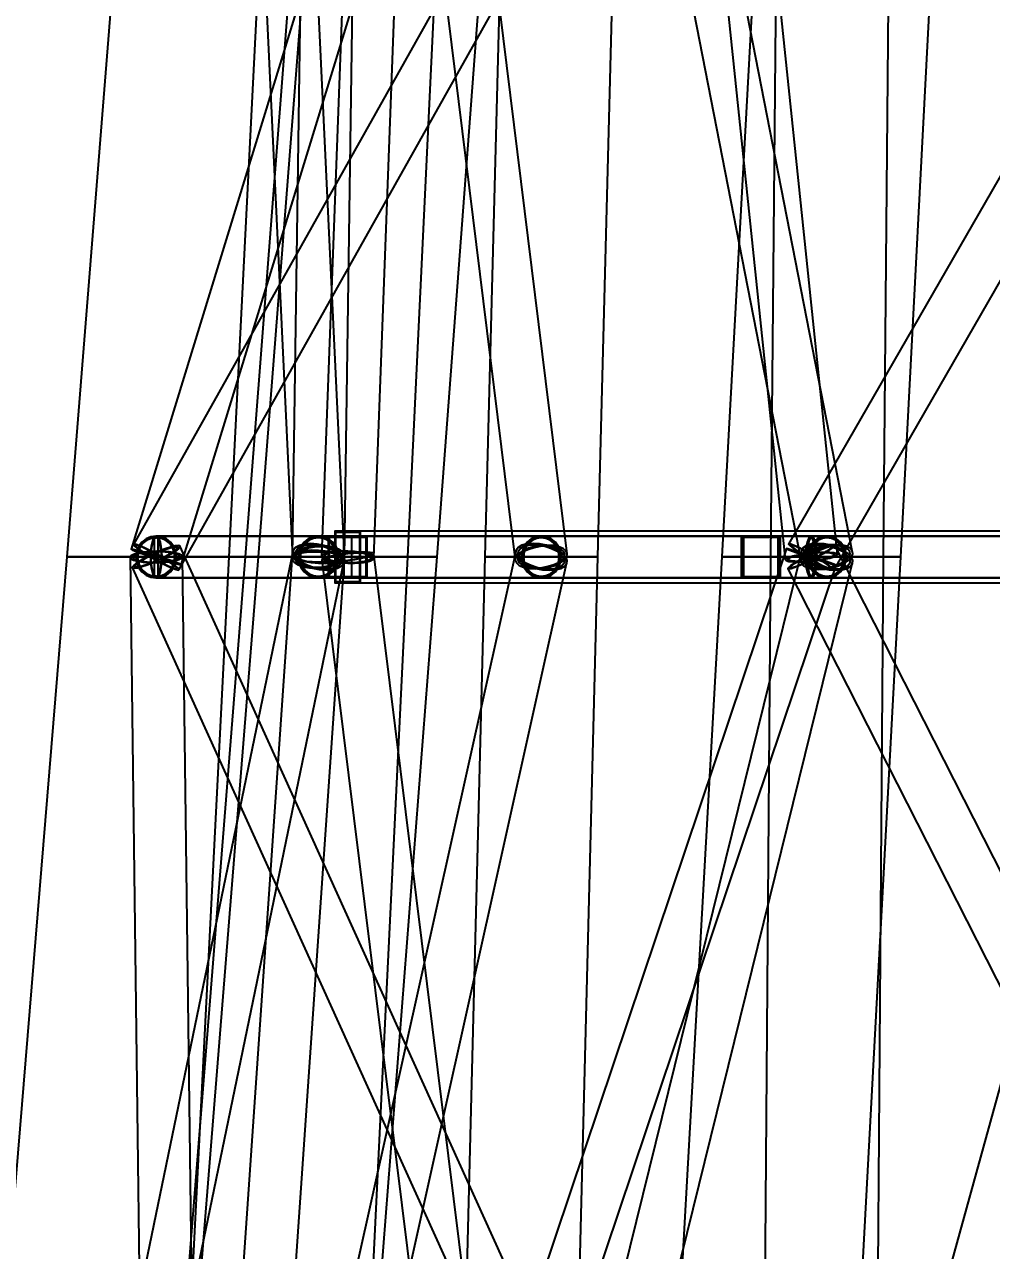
# Model space of a CAD drawing. Header units: millimetres. Extents: x -123812 to 252100, y -3000 to 639000.
# Drawn here: x -28745 to -19368, y 68280 to 80160 of the extents above; entities that cross this region are included whole.
import ezdxf

# ---------------------------------------------------------------- set-up
doc = ezdxf.new("R2010")
doc.units = ezdxf.units.MM
doc.layers.add('D-STR-DIM', color=7, linetype='Continuous', lineweight=13)
doc.layers.add('D-STR-STRC', color=7, linetype='Continuous', lineweight=25)
doc.styles.add('OpenSansCondensed-Light', font='OpenSansCondensed-Light.ttf')
doc.styles.add('TOWER_UNICODE', font='Arial Unicode.ttf')
doc.dimstyles.new('EZDXF', dxfattribs={"dimtxt": 0.25, "dimasz": 0.175, "dimexe": 0.375, "dimexo": 0.125, "dimgap": 0.1, "dimtad": 1, "dimlfac": 100, "dimzin": 12, "dimdsep": 46, "dimtxsty": 'OpenSansCondensed-Light', "dimblk": 'ARCHTICK', "dimcen": 2.5, "dimazin": 3, "dimtfac": 0.5, "dimtmove": 2, "dimatfit": 3})

# ---------------------------------------------------------------- blocks, each defined once
blk = doc.blocks.new('_ARCHTICK')
at = {"color": 0, "linetype": 'BYBLOCK', "const_width": 0.15}
blk.add_lwpolyline([(-0.5, -0.5), (0.5, 0.5)], dxfattribs=at)

msp = doc.modelspace()

# ---------------------------------------------------------------- linework, layer by layer
at = {"layer": 'D-STR-STRC'}
for points in [[(-20037.6, 100074.4), (-27710.7, 75074.4), (-27702.4, 75068.7), (-27678.1, 75058.3), (-27639.6, 75043.9), (-27589.3, 75026.6), (-27530.7, 75007.4), (-27467.8, 74987.8), (-27405, 74969), (-27346.4, 74952.2), (-27296.1, 74938.8), (-27257.5, 74929.5), (-27233.3, 74925), (-27225, 74925.6), (-19551.9, 99925.6)], [(-25786.5, 100003.5), (-26149.2, 75003.5), (-26140.5, 74989.7), (-26115.1, 74976.7), (-26074.8, 74965.2), (-26022.2, 74956.1), (-25960.9, 74949.9), (-25895.2, 74947.2), (-25829.5, 74948.1), (-25768.2, 74952.5), (-25715.6, 74960.2), (-25675.2, 74970.6), (-25649.9, 74982.9), (-25641.2, 74996.5), (-25278.5, 99996.5)], [(-24927.4, 100009), (-25864.8, 75009), (-25856.2, 74992.9), (-25830.8, 74977.3), (-25790.5, 74963.3), (-25737.9, 74951.7), (-25676.7, 74943.5), (-25611, 74939.1), (-25545.3, 74938.8), (-25484.1, 74942.8), (-25431.5, 74950.6), (-25391.2, 74961.8), (-25365.8, 74975.6), (-25357.2, 74991), (-24419.7, 99991)], [(-23976.8, 99974.3), (-21368.4, 74974.3), (-21359.7, 74964.8), (-21334.5, 74957.6), (-21294.4, 74953.4), (-21242, 74952.3), (-21181.1, 74954.5), (-21115.7, 74959.7), (-21050.3, 74967.8), (-20989.4, 74978), (-20937, 74989.7), (-20896.9, 75002.1), (-20871.6, 75014.4), (-20863, 75025.7), (-23471.5, 100025.7)], [(-20668.3, 87622.3), (-27689.7, 75122.3), (-27681.2, 75109.6), (-27658.2, 75089.5), (-27622.2, 75063.3), (-27575.7, 75032.8), (-27521.8, 75000), (-27464.3, 74967.2), (-27407, 74936.7), (-27353.9, 74910.5), (-27308.5, 74890.4), (-27274, 74877.7), (-27252.7, 74873.4), (-27246, 74877.7), (-20224.6, 87377.7)], [(-23655.3, 87439.6), (-21209.2, 74939.6), (-21188.4, 74914.6), (-21152.2, 74895.4), (-21103.2, 74883.4), (-21044.7, 74879.3), (-20980.6, 74883.4), (-20915.4, 74895.4), (-20853.5, 74914.6), (-20799.2, 74939.6), (-20756, 74968.7), (-20727, 75000), (-20714.1, 75031.3), (-20718.2, 75060.4), (-23164.3, 87560.4)], [(-14140.3, 87623.8), (-21335.7, 75123.8), (-21324.9, 75111), (-21299.9, 75090.7), (-21262.3, 75064.1), (-21214.7, 75033.2), (-21160.3, 75000), (-21102.9, 74966.8), (-21046.4, 74935.9), (-20994.6, 74909.3), (-20951.1, 74889), (-20918.7, 74876.2), (-20899.8, 74871.8), (-20895.6, 74876.2), (-13700.2, 87376.2)], [(-26737.8, 87500), (-26147.9, 75000), (-26145.3, 74972), (-26125.6, 74945.9), (-26090.2, 74923.5), (-26041.5, 74906.2), (-25982.8, 74895.4), (-25918.2, 74891.7), (-25852, 74895.4), (-25788.8, 74906.2), (-25732.8, 74923.5), (-25687.8, 74945.9), (-25657, 74972), (-25642.5, 75000), (-26232.3, 87500)], [(-25532.7, 87470.2), (-23986.3, 74970.2), (-23975, 74942.4), (-23947.2, 74918.6), (-23904.9, 74900.3), (-23851, 74888.8), (-23789.1, 74884.9), (-23723.5, 74888.8), (-23658.6, 74900.3), (-23598.8, 74918.6), (-23548.2, 74942.4), (-23510.3, 74970.2), (-23487.7, 75000), (-23481.8, 75029.8), (-25028.2, 87529.8)], [(-14332.8, 75203.2), (-21115.7, 75203.2), (-21126.5, 75196.3), (-21136.5, 75176), (-21145.1, 75143.7), (-21151.8, 75101.6), (-21155.9, 75052.6), (-21157.3, 75000), (-21155.9, 74947.4), (-21151.8, 74898.4), (-21145.1, 74856.3), (-21136.5, 74824), (-21126.5, 74803.7), (-21115.7, 74796.8), (-14332.8, 74796.8)], [(-17604.9, 75203.2), (-20963.7, 75203.2), (-21010.3, 75196.3), (-21053.8, 75176), (-21091.1, 75143.7), (-21119.7, 75101.6), (-21137.7, 75052.6), (-21143.8, 75000), (-21137.7, 74947.4), (-21119.7, 74898.4), (-21091.1, 74856.3), (-21053.8, 74824), (-21010.3, 74803.7), (-20963.7, 74796.8), (-17604.9, 74796.8)], [(-28236.7, 62434.8), (-25651.1, 74934.8), (-25645.5, 74966.3), (-25656.9, 75000), (-25684.5, 75033.7), (-25726.5, 75065.2), (-25780, 75092.2), (-25841.4, 75112.9), (-25906.4, 75125.9), (-25970.6, 75130.3), (-26029.7, 75125.9), (-26079.7, 75112.9), (-26117, 75092.2), (-26139.3, 75065.2), (-28724.9, 62565.2)], [(-21572.9, 62607.1), (-27238.2, 75107.1), (-27254.5, 75110.9), (-27285.3, 75107.1), (-27328.6, 75096.1), (-27381.3, 75078.4), (-27440, 75055.5), (-27500.5, 75028.7), (-27558.8, 75000), (-27610.9, 74971.3), (-27653.3, 74944.5), (-27683, 74921.6), (-27698.1, 74903.9), (-27697.4, 74892.9), (-22032.1, 62392.9)], [(-26273.3, 62434.3), (-23489.5, 74934.3), (-23485.3, 74966), (-23498, 75000), (-23526.8, 75034), (-23569.7, 75065.7), (-23623.8, 75092.9), (-23685.4, 75113.7), (-23750.4, 75126.8), (-23814.2, 75131.3), (-23872.6, 75126.8), (-23921.6, 75113.7), (-23957.7, 75092.9), (-23978.6, 75065.7), (-26762.4, 62565.7)], [(-23804.6, 62434.3), (-20718.5, 74934.3), (-20716.8, 74966), (-20731.9, 75000), (-20762.8, 75034), (-20807.4, 75065.7), (-20862.7, 75092.8), (-20924.8, 75113.7), (-20989.6, 75126.8), (-21052.6, 75131.3), (-21109.6, 75126.8), (-21156.6, 75113.7), (-21190.5, 75092.8), (-21208.9, 75065.7), (-24295, 62565.7)], [(-14527.7, 62613.8), (-20889, 75113.8), (-20897, 75117.8), (-20919.9, 75113.8), (-20956.2, 75102), (-21003.4, 75083.3), (-21058.2, 75058.9), (-21116.9, 75030.5), (-21175.5, 75000), (-21230.1, 74969.5), (-21276.9, 74941.1), (-21312.6, 74916.7), (-21335, 74898), (-21342.4, 74886.2), (-14981.1, 62386.2)], [(-20813.4, 62435), (-17359.4, 74935), (-17361.4, 74966.3), (-17379.9, 75000), (-17413.7, 75033.7), (-17460.6, 75065), (-17517.3, 75092), (-17580, 75112.6), (-17644.4, 75125.6), (-17706.1, 75130.1), (-17760.9, 75125.6), (-17805, 75112.6), (-17835.6, 75092), (-17850.4, 75065), (-21304.3, 62565)], [(-29284.1, 49918.8), (-20875.8, 74918.8), (-20878.8, 74921.6), (-20897.9, 74929.7), (-20931.9, 74942.6), (-20978.4, 74959.4), (-21034.3, 74979), (-21095.7, 75000), (-21158.5, 75021), (-21218.3, 75040.6), (-21271.2, 75057.4), (-21313.5, 75070.3), (-21342.3, 75078.4), (-21355.6, 75081.2), (-29764, 50081.2)], [(-27365.4, 49983.6), (-25641.8, 74983.6), (-25650.4, 75000.8), (-25675.7, 75017.9), (-25716, 75033.7), (-25768.5, 75047.3), (-25829.6, 75057.6), (-25895.2, 75064), (-25960.8, 75066.1), (-26021.9, 75063.6), (-26074.4, 75056.9), (-26114.7, 75046.2), (-26140, 75032.4), (-26148.6, 75016.4), (-27872.2, 50016.4)], [(-26894.4, 50003.1), (-27213.9, 75003.1), (-27222.5, 75017.2), (-27247.9, 75030.2), (-27288.2, 75041.1), (-27340.8, 75049.2), (-27402.1, 75053.9), (-27467.8, 75055), (-27533.6, 75052.3), (-27594.8, 75046.1), (-27647.4, 75036.7), (-27687.8, 75024.8), (-27713.2, 75011.2), (-27721.8, 74996.9), (-27402.4, 49996.9)], [(-22254.7, 50030.7), (-25358.9, 75030.7), (-25367.5, 75038.9), (-25392.7, 75044.5), (-25432.8, 75047.1), (-25485, 75046.4), (-25545.8, 75042.6), (-25611, 75035.9), (-25676.3, 75026.7), (-25737.1, 75015.7), (-25789.3, 75003.7), (-25829.3, 74991.4), (-25854.5, 74979.7), (-25863.1, 74969.3), (-22758.9, 49969.3)]]:
    msp.add_lwpolyline(points, dxfattribs=at)
for points in [[(-28334.8, 75000), (-26600.9, 75000), (-25634.6, 87500), (-27335.5, 87500)], [(-26762.2, 75000), (-25028.2, 75000), (-24429.9, 87500), (-26130.9, 87500)], [(-26478, 75000), (-24744, 75000), (-23802, 87500), (-25502.9, 87500)], [(-24281.7, 75000), (-23186.4, 75000), (-22863.3, 87500), (-23956.3, 87500)], [(-21982.7, 75000), (-20248.7, 75000), (-19596, 87500), (-21296.9, 87500)], [(-21511.4, 75000), (-20416.1, 75000), (-20303.2, 87500), (-21396.1, 87500)], [(-27665.2, 75000), (-27658.5, 74947.4), (-27638.8, 74898.4), (-27607.4, 74856.3), (-27566.5, 74824), (-27518.9, 74803.7), (-27467.8, 74796.8), (-25895.2, 74796.8), (-25844.1, 74803.7), (-25796.5, 74824), (-25755.6, 74856.3), (-25724.3, 74898.4), (-25704.5, 74947.4), (-25697.8, 75000), (-25704.5, 75052.6), (-25724.3, 75101.6), (-25755.6, 75143.7), (-25796.5, 75176), (-25844.1, 75196.3), (-25895.2, 75203.2), (-27467.8, 75203.2), (-27518.9, 75196.3), (-27566.5, 75176), (-27607.4, 75143.7), (-27638.8, 75101.6), (-27658.5, 75052.6)], [(-27665.2, 75000), (-27658.5, 74947.4), (-27638.8, 74898.4), (-27607.4, 74856.3), (-27566.5, 74824), (-27518.9, 74803.7), (-27467.8, 74796.8), (-27416.7, 74803.7), (-27369.1, 74824), (-27328.3, 74856.3), (-27296.9, 74898.4), (-27277.2, 74947.4), (-27270.5, 75000), (-27277.2, 75052.6), (-27296.9, 75101.6), (-27328.3, 75143.7), (-27369.1, 75176), (-27416.7, 75196.3), (-27467.8, 75203.2), (-27518.9, 75196.3), (-27566.5, 75176), (-27607.4, 75143.7), (-27638.8, 75101.6), (-27658.5, 75052.6)], [(-27524.7, 75000), (-27522.8, 74947.4), (-27517.1, 74898.4), (-27508, 74856.3), (-27496.3, 74824), (-27482.6, 74803.7), (-27467.8, 74796.8), (-21115.7, 74796.8), (-21101, 74803.7), (-21087.3, 74824), (-21075.5, 74856.3), (-21066.5, 74898.4), (-21060.8, 74947.4), (-21058.8, 75000), (-21060.8, 75052.6), (-21066.5, 75101.6), (-21075.5, 75143.7), (-21087.3, 75176), (-21101, 75196.3), (-21115.7, 75203.2), (-27467.8, 75203.2), (-27482.6, 75196.3), (-27496.3, 75176), (-27508, 75143.7), (-27517.1, 75101.6), (-27522.8, 75052.6)], [(-27524.7, 75000), (-27522.8, 74947.4), (-27517.1, 74898.4), (-27508, 74856.3), (-27496.3, 74824), (-27482.6, 74803.7), (-27467.8, 74796.8), (-27453.1, 74803.7), (-27439.4, 74824), (-27427.6, 74856.3), (-27418.6, 74898.4), (-27412.9, 74947.4), (-27411, 75000), (-27412.9, 75052.6), (-27418.6, 75101.6), (-27427.6, 75143.7), (-27439.4, 75176), (-27453.1, 75196.3), (-27467.8, 75203.2), (-27482.6, 75196.3), (-27496.3, 75176), (-27508, 75143.7), (-27517.1, 75101.6), (-27522.8, 75052.6)], [(-26092.6, 75000), (-26085.8, 74947.4), (-26066.1, 74898.4), (-26034.8, 74856.3), (-25993.9, 74824), (-25946.3, 74803.7), (-25895.2, 74796.8), (-25844.1, 74803.7), (-25796.5, 74824), (-25755.6, 74856.3), (-25724.3, 74898.4), (-25704.5, 74947.4), (-25697.8, 75000), (-25704.5, 75052.6), (-25724.3, 75101.6), (-25755.6, 75143.7), (-25796.5, 75176), (-25844.1, 75196.3), (-25895.2, 75203.2), (-25946.3, 75196.3), (-25993.9, 75176), (-26034.8, 75143.7), (-26066.1, 75101.6), (-26085.8, 75052.6)], [(-26088.3, 75000), (-26081.7, 74947.4), (-26062.4, 74898.4), (-26031.7, 74856.3), (-25991.7, 74824), (-25945.2, 74803.7), (-25895.2, 74796.8), (-23734.1, 74796.8), (-23684.1, 74803.7), (-23637.5, 74824), (-23597.6, 74856.3), (-23566.9, 74898.4), (-23547.6, 74947.4), (-23541, 75000), (-23547.6, 75052.6), (-23566.9, 75101.6), (-23597.6, 75143.7), (-23637.5, 75176), (-23684.1, 75196.3), (-23734.1, 75203.2), (-25895.2, 75203.2), (-25945.2, 75196.3), (-25991.7, 75176), (-26031.7, 75143.7), (-26062.4, 75101.6), (-26081.7, 75052.6)], [(-26088.3, 75000), (-26081.7, 74947.4), (-26062.4, 74898.4), (-26031.7, 74856.3), (-25991.7, 74824), (-25945.2, 74803.7), (-25895.2, 74796.8), (-25845.2, 74803.7), (-25798.7, 74824), (-25758.7, 74856.3), (-25728, 74898.4), (-25708.7, 74947.4), (-25702.1, 75000), (-25708.7, 75052.6), (-25728, 75101.6), (-25758.7, 75143.7), (-25798.7, 75176), (-25845.2, 75196.3), (-25895.2, 75203.2), (-25945.2, 75196.3), (-25991.7, 75176), (-26031.7, 75143.7), (-26062.4, 75101.6), (-26081.7, 75052.6)], [(-25736, 74750), (-5244.4, 74750), (-5244.4, 75250), (-25736, 75250)], [(-25486, 75250), (-25736, 75250), (-25736, 74750), (-25486, 74750)], [(-25492, 75238), (-25730, 75238), (-25730, 74762), (-25492, 74762)], [(-23927.1, 75000), (-23920.6, 74947.4), (-23901.3, 74898.4), (-23870.6, 74856.3), (-23830.6, 74824), (-23784, 74803.7), (-23734.1, 74796.8), (-23684.1, 74803.7), (-23637.5, 74824), (-23597.6, 74856.3), (-23566.9, 74898.4), (-23547.6, 74947.4), (-23541, 75000), (-23547.6, 75052.6), (-23566.9, 75101.6), (-23597.6, 75143.7), (-23637.5, 75176), (-23684.1, 75196.3), (-23734.1, 75203.2), (-23784, 75196.3), (-23830.6, 75176), (-23870.6, 75143.7), (-23901.3, 75101.6), (-23920.6, 75052.6)], [(-23921.4, 75000), (-23915, 74947.4), (-23896.3, 74898.4), (-23866.5, 74856.3), (-23827.7, 74824), (-23782.6, 74803.7), (-23734.1, 74796.8), (-20963.7, 74796.8), (-20915.3, 74803.7), (-20870.1, 74824), (-20831.3, 74856.3), (-20801.5, 74898.4), (-20782.8, 74947.4), (-20776.4, 75000), (-20782.8, 75052.6), (-20801.5, 75101.6), (-20831.3, 75143.7), (-20870.1, 75176), (-20915.3, 75196.3), (-20963.7, 75203.2), (-23734.1, 75203.2), (-23782.6, 75196.3), (-23827.7, 75176), (-23866.5, 75143.7), (-23896.3, 75101.6), (-23915, 75052.6)], [(-23921.4, 75000), (-23915, 74947.4), (-23896.3, 74898.4), (-23866.5, 74856.3), (-23827.7, 74824), (-23782.6, 74803.7), (-23734.1, 74796.8), (-23685.6, 74803.7), (-23640.4, 74824), (-23601.6, 74856.3), (-23571.9, 74898.4), (-23553.2, 74947.4), (-23546.8, 75000), (-23553.2, 75052.6), (-23571.9, 75101.6), (-23601.6, 75143.7), (-23640.4, 75176), (-23685.6, 75196.3), (-23734.1, 75203.2), (-23782.6, 75196.3), (-23827.7, 75176), (-23866.5, 75143.7), (-23896.3, 75101.6), (-23915, 75052.6)], [(-21172.6, 75000), (-21170.6, 74947.4), (-21164.9, 74898.4), (-21155.9, 74856.3), (-21144.1, 74824), (-21130.4, 74803.7), (-21115.7, 74796.8), (-21101, 74803.7), (-21087.3, 74824), (-21075.5, 74856.3), (-21066.5, 74898.4), (-21060.8, 74947.4), (-21058.8, 75000), (-21060.8, 75052.6), (-21066.5, 75101.6), (-21075.5, 75143.7), (-21087.3, 75176), (-21101, 75196.3), (-21115.7, 75203.2), (-21130.4, 75196.3), (-21144.1, 75176), (-21155.9, 75143.7), (-21164.9, 75101.6), (-21170.6, 75052.6)], [(-21157.3, 75000), (-21155.9, 74947.4), (-21151.8, 74898.4), (-21145.1, 74856.3), (-21136.5, 74824), (-21126.5, 74803.7), (-21115.7, 74796.8), (-21104.9, 74803.7), (-21094.9, 74824), (-21086.2, 74856.3), (-21079.6, 74898.4), (-21075.5, 74947.4), (-21074, 75000), (-21075.5, 75052.6), (-21079.6, 75101.6), (-21086.2, 75143.7), (-21094.9, 75176), (-21104.9, 75196.3), (-21115.7, 75203.2), (-21126.5, 75196.3), (-21136.5, 75176), (-21145.1, 75143.7), (-21151.8, 75101.6), (-21155.9, 75052.6)], [(-21151, 75000), (-21144.6, 74947.4), (-21125.9, 74898.4), (-21096.2, 74856.3), (-21057.4, 74824), (-21012.2, 74803.7), (-20963.7, 74796.8), (-20915.3, 74803.7), (-20870.1, 74824), (-20831.3, 74856.3), (-20801.5, 74898.4), (-20782.8, 74947.4), (-20776.4, 75000), (-20782.8, 75052.6), (-20801.5, 75101.6), (-20831.3, 75143.7), (-20870.1, 75176), (-20915.3, 75196.3), (-20963.7, 75203.2), (-21012.2, 75196.3), (-21057.4, 75176), (-21096.2, 75143.7), (-21125.9, 75101.6), (-21144.6, 75052.6)], [(-21143.8, 75000), (-21137.7, 74947.4), (-21119.7, 74898.4), (-21091.1, 74856.3), (-21053.8, 74824), (-21010.3, 74803.7), (-20963.7, 74796.8), (-20917.1, 74803.7), (-20873.7, 74824), (-20836.4, 74856.3), (-20807.8, 74898.4), (-20789.8, 74947.4), (-20783.6, 75000), (-20789.8, 75052.6), (-20807.8, 75101.6), (-20836.4, 75143.7), (-20873.7, 75176), (-20917.1, 75196.3), (-20963.7, 75203.2), (-21010.3, 75196.3), (-21053.8, 75176), (-21091.1, 75143.7), (-21119.7, 75101.6), (-21137.7, 75052.6)], [(-27376.8, 75000), (-27435.2, 74971.3), (-27495.7, 74944.5), (-27554.3, 74921.6), (-27607.1, 74903.9), (-27650.3, 74892.9), (-27681.2, 74889.1), (-27697.4, 74892.9), (-27698.1, 74903.9), (-27683, 74921.6), (-27653.3, 74944.5), (-27610.9, 74971.3), (-27558.8, 75000), (-27500.5, 75028.7), (-27440, 75055.5), (-27381.3, 75078.4), (-27328.6, 75096.1), (-27285.3, 75107.1), (-27254.5, 75110.9), (-27238.2, 75107.1), (-27237.6, 75096.1), (-27252.6, 75078.4), (-27282.4, 75055.5), (-27324.7, 75028.7)], [(-27521.8, 75000), (-27464.3, 74967.2), (-27407, 74936.7), (-27353.9, 74910.5), (-27308.5, 74890.4), (-27274, 74877.7), (-27252.7, 74873.4), (-27246, 74877.7), (-27254.5, 74890.4), (-27277.5, 74910.5), (-27313.5, 74936.7), (-27360, 74967.2), (-27413.8, 75000), (-27471.4, 75032.8), (-27528.6, 75063.3), (-27581.8, 75089.5), (-27627.2, 75109.6), (-27661.7, 75122.3), (-27683, 75126.6), (-27689.7, 75122.3), (-27681.2, 75109.6), (-27658.2, 75089.5), (-27622.2, 75063.3), (-27575.7, 75032.8)], [(-27385.8, 75000), (-27438.4, 74974.1), (-27493, 74950), (-27545.8, 74929.3), (-27593.4, 74913.4), (-27632.4, 74903.4), (-27660.2, 74900), (-27674.8, 74903.4), (-27675.4, 74913.4), (-27661.8, 74929.3), (-27635.1, 74950), (-27596.9, 74974.1), (-27549.9, 75000), (-27497.3, 75025.9), (-27442.7, 75050), (-27389.8, 75070.7), (-27342.3, 75086.6), (-27303.3, 75096.6), (-27275.5, 75100), (-27260.8, 75096.6), (-27260.2, 75086.6), (-27273.8, 75070.7), (-27300.6, 75050), (-27338.8, 75025.9)], [(-27516.5, 75000), (-27464.7, 74970.5), (-27413, 74942.9), (-27365.1, 74919.3), (-27324.2, 74901.2), (-27293.1, 74889.8), (-27273.8, 74885.9), (-27267.8, 74889.8), (-27275.5, 74901.2), (-27296.2, 74919.3), (-27328.7, 74942.9), (-27370.6, 74970.5), (-27419.1, 75000), (-27471, 75029.5), (-27522.7, 75057.1), (-27570.6, 75080.7), (-27611.5, 75098.8), (-27642.6, 75110.2), (-27661.8, 75114.1), (-27667.8, 75110.2), (-27660.2, 75098.8), (-27639.4, 75080.7), (-27607, 75057.1), (-27565.1, 75029.5)], [(-27649.7, 75000), (-27643.5, 74951.5), (-27625.3, 74906.4), (-27596.4, 74867.6), (-27558.8, 74837.9), (-27514.9, 74819.2), (-27467.8, 74812.8), (-27420.8, 74819.2), (-27376.9, 74837.9), (-27339.3, 74867.6), (-27310.4, 74906.4), (-27292.2, 74951.5), (-27286, 75000), (-27292.2, 75048.5), (-27310.4, 75093.6), (-27339.3, 75132.4), (-27376.9, 75162.1), (-27420.8, 75180.8), (-27467.8, 75187.2), (-27514.9, 75180.8), (-27558.8, 75162.1), (-27596.4, 75132.4), (-27625.3, 75093.6), (-27643.5, 75048.5)], [(-27520.2, 75000), (-27518.4, 74951.5), (-27513.2, 74906.4), (-27504.9, 74867.6), (-27494, 74837.9), (-27481.4, 74819.2), (-27467.8, 74812.8), (-27454.3, 74819.2), (-27441.6, 74837.9), (-27430.8, 74867.6), (-27422.5, 74906.4), (-27417.2, 74951.5), (-27415.5, 75000), (-27417.2, 75048.5), (-27422.5, 75093.6), (-27430.8, 75132.4), (-27441.6, 75162.1), (-27454.3, 75180.8), (-27467.8, 75187.2), (-27481.4, 75180.8), (-27494, 75162.1), (-27504.9, 75132.4), (-27513.2, 75093.6), (-27518.4, 75048.5)], [(-27489.3, 74800), (-13025.7, 74800), (-13025.7, 75200), (-27489.3, 75200)], [(-27446.4, 75200), (-27489.3, 75200), (-27489.3, 74800), (-27446.4, 74800)], [(-27447.7, 75188), (-27488, 75188), (-27488, 74812), (-27447.7, 74812)], [(-26147.9, 75000), (-26145.3, 74972), (-26125.6, 74945.9), (-26090.2, 74923.5), (-26041.5, 74906.2), (-25982.8, 74895.4), (-25918.2, 74891.7), (-25852, 74895.4), (-25788.8, 74906.2), (-25732.8, 74923.5), (-25687.8, 74945.9), (-25657, 74972), (-25642.5, 75000), (-25645.1, 75028), (-25664.8, 75054.1), (-25700.2, 75076.5), (-25748.9, 75093.8), (-25807.5, 75104.6), (-25872.2, 75108.3), (-25938.4, 75104.6), (-26001.6, 75093.8), (-26057.6, 75076.5), (-26102.5, 75054.1), (-26133.3, 75028)], [(-25656.9, 75000), (-25645.5, 74966.3), (-25651.1, 74934.8), (-25673.3, 74907.8), (-25710.7, 74887.1), (-25760.7, 74874.1), (-25819.8, 74869.7), (-25884, 74874.1), (-25949, 74887.1), (-26010.4, 74907.8), (-26063.9, 74934.8), (-26105.9, 74966.3), (-26133.5, 75000), (-26144.9, 75033.7), (-26139.3, 75065.2), (-26117, 75092.2), (-26079.7, 75112.9), (-26029.7, 75125.9), (-25970.6, 75130.3), (-25906.4, 75125.9), (-25841.4, 75112.9), (-25780, 75092.2), (-25726.5, 75065.2), (-25684.5, 75033.7)], [(-26123, 75000), (-26120.6, 74974.7), (-26102.9, 74951.2), (-26071, 74931), (-26027.1, 74915.5), (-25974.2, 74905.7), (-25915.9, 74902.4), (-25856.3, 74905.7), (-25799.2, 74915.5), (-25748.7, 74931), (-25708.2, 74951.2), (-25680.5, 74974.7), (-25667.3, 75000), (-25669.7, 75025.3), (-25687.5, 75048.8), (-25719.4, 75069), (-25763.3, 75084.5), (-25816.2, 75094.3), (-25874.4, 75097.6), (-25934.1, 75094.3), (-25991.1, 75084.5), (-26041.6, 75069), (-26082.1, 75048.8), (-26109.9, 75025.3)], [(-25680.3, 75000), (-25670.1, 74969.6), (-25675.1, 74941.2), (-25695.2, 74916.9), (-25728.9, 74898.2), (-25773.9, 74886.5), (-25827.2, 74882.5), (-25885.1, 74886.5), (-25943.7, 74898.2), (-25999, 74916.9), (-26047.3, 74941.2), (-26085.1, 74969.6), (-26110, 75000), (-26120.3, 75030.4), (-26115.3, 75058.8), (-26095.2, 75083.1), (-26061.5, 75101.8), (-26016.5, 75113.5), (-25963.2, 75117.5), (-25905.3, 75113.5), (-25846.7, 75101.8), (-25791.3, 75083.1), (-25743.1, 75058.8), (-25705.3, 75030.4)], [(-26077, 75000), (-26070.8, 74951.5), (-26052.7, 74906.4), (-26023.8, 74867.6), (-25986.1, 74837.9), (-25942.3, 74819.2), (-25895.2, 74812.8), (-25848.1, 74819.2), (-25804.3, 74837.9), (-25766.6, 74867.6), (-25737.7, 74906.4), (-25719.5, 74951.5), (-25713.4, 75000), (-25719.5, 75048.5), (-25737.7, 75093.6), (-25766.6, 75132.4), (-25804.3, 75162.1), (-25848.1, 75180.8), (-25895.2, 75187.2), (-25942.3, 75180.8), (-25986.1, 75162.1), (-26023.8, 75132.4), (-26052.7, 75093.6), (-26070.8, 75048.5)], [(-26073.1, 75000), (-26067, 74951.5), (-26049.2, 74906.4), (-26021, 74867.6), (-25984.1, 74837.9), (-25941.2, 74819.2), (-25895.2, 74812.8), (-25849.2, 74819.2), (-25806.3, 74837.9), (-25769.4, 74867.6), (-25741.2, 74906.4), (-25723.4, 74951.5), (-25717.3, 75000), (-25723.4, 75048.5), (-25741.2, 75093.6), (-25769.4, 75132.4), (-25806.3, 75162.1), (-25849.2, 75180.8), (-25895.2, 75187.2), (-25941.2, 75180.8), (-25984.1, 75162.1), (-26021, 75132.4), (-26049.2, 75093.6), (-26067, 75048.5)], [(-25801, 74800), (-21415.3, 74800), (-21415.3, 75200), (-25801, 75200)], [(-25421, 75200), (-25801, 75200), (-25801, 74800), (-25421, 74800)], [(-25432.4, 75188), (-25789.6, 75188), (-25789.6, 74812), (-25432.4, 74812)], [(-25652, 74800), (-13006.2, 74800), (-13006.2, 75200), (-25652, 75200)], [(-25570.1, 75200), (-25652, 75200), (-25652, 74800), (-25570.1, 74800)], [(-25572.5, 75188), (-25649.5, 75188), (-25649.5, 74812), (-25572.5, 74812)], [(-23980.4, 75000), (-23986.3, 74970.2), (-23975, 74942.4), (-23947.2, 74918.6), (-23904.9, 74900.3), (-23851, 74888.8), (-23789.1, 74884.9), (-23723.5, 74888.8), (-23658.6, 74900.3), (-23598.8, 74918.6), (-23548.2, 74942.4), (-23510.3, 74970.2), (-23487.7, 75000), (-23481.8, 75029.8), (-23493.2, 75057.6), (-23520.9, 75081.4), (-23563.2, 75099.7), (-23617.1, 75111.2), (-23679, 75115.1), (-23744.6, 75111.2), (-23809.6, 75099.7), (-23869.3, 75081.4), (-23919.9, 75057.6), (-23957.8, 75029.8)], [(-23498, 75000), (-23485.3, 74966), (-23489.5, 74934.3), (-23510.4, 74907.1), (-23546.6, 74886.3), (-23595.5, 74873.2), (-23653.9, 74868.7), (-23717.7, 74873.2), (-23782.7, 74886.3), (-23844.3, 74907.1), (-23898.5, 74934.3), (-23941.4, 74966), (-23970.2, 75000), (-23982.9, 75034), (-23978.6, 75065.7), (-23957.7, 75092.9), (-23921.6, 75113.7), (-23872.6, 75126.8), (-23814.2, 75131.3), (-23750.4, 75126.8), (-23685.4, 75113.7), (-23623.8, 75092.9), (-23569.7, 75065.7), (-23526.8, 75034)], [(-23956.2, 75000), (-23961.5, 74973.1), (-23951.3, 74948.1), (-23926.2, 74926.6), (-23888.1, 74910.1), (-23839.5, 74899.7), (-23783.7, 74896.2), (-23724.5, 74899.7), (-23666, 74910.1), (-23612.1, 74926.6), (-23566.5, 74948.1), (-23532.4, 74973.1), (-23512, 75000), (-23506.7, 75026.9), (-23516.9, 75051.9), (-23541.9, 75073.4), (-23580, 75089.9), (-23628.6, 75100.3), (-23684.4, 75103.8), (-23743.6, 75100.3), (-23802.1, 75089.9), (-23856, 75073.4), (-23901.6, 75051.9), (-23935.8, 75026.9)], [(-23521.2, 75000), (-23509.8, 74969.4), (-23513.6, 74940.8), (-23532.4, 74916.3), (-23565.1, 74897.5), (-23609.2, 74885.6), (-23661.8, 74881.6), (-23719.4, 74885.6), (-23777.9, 74897.5), (-23833.5, 74916.3), (-23882.3, 74940.8), (-23921, 74969.4), (-23946.9, 75000), (-23958.4, 75030.6), (-23954.6, 75059.2), (-23935.7, 75083.7), (-23903.1, 75102.5), (-23859, 75114.4), (-23806.3, 75118.4), (-23748.8, 75114.4), (-23690.2, 75102.5), (-23634.7, 75083.7), (-23585.9, 75059.2), (-23547.2, 75030.6)], [(-23911.9, 75000), (-23905.9, 74951.5), (-23888.1, 74906.4), (-23859.8, 74867.6), (-23823, 74837.9), (-23780.1, 74819.2), (-23734.1, 74812.8), (-23688, 74819.2), (-23645.1, 74837.9), (-23608.3, 74867.6), (-23580, 74906.4), (-23562.3, 74951.5), (-23556.2, 75000), (-23562.3, 75048.5), (-23580, 75093.6), (-23608.3, 75132.4), (-23645.1, 75162.1), (-23688, 75180.8), (-23734.1, 75187.2), (-23780.1, 75180.8), (-23823, 75162.1), (-23859.8, 75132.4), (-23888.1, 75093.6), (-23905.9, 75048.5)], [(-23906.6, 75000), (-23900.7, 74951.5), (-23883.5, 74906.4), (-23856.1, 74867.6), (-23820.3, 74837.9), (-23778.7, 74819.2), (-23734.1, 74812.8), (-23689.4, 74819.2), (-23647.8, 74837.9), (-23612.1, 74867.6), (-23584.6, 74906.4), (-23567.4, 74951.5), (-23561.5, 75000), (-23567.4, 75048.5), (-23584.6, 75093.6), (-23612.1, 75132.4), (-23647.8, 75162.1), (-23689.4, 75180.8), (-23734.1, 75187.2), (-23778.7, 75180.8), (-23820.3, 75162.1), (-23856.1, 75132.4), (-23883.5, 75093.6), (-23900.7, 75048.5)], [(-21415.3, 75200), (-21795.3, 75200), (-21795.3, 74800), (-21415.3, 74800)], [(-21784.1, 74800), (-15569.3, 74800), (-15569.3, 75200), (-21784.1, 75200)], [(-21426.5, 75200), (-21784.1, 75200), (-21784.1, 74800), (-21426.5, 74800)], [(-21426.7, 75188), (-21783.9, 75188), (-21783.9, 74812), (-21426.7, 74812)], [(-21437.2, 75188), (-21773.3, 75188), (-21773.3, 74812), (-21437.2, 74812)], [(-21055.9, 75000), (-21114.5, 74969.5), (-21173.2, 74941.1), (-21228, 74916.7), (-21275.2, 74898), (-21311.4, 74886.2), (-21334.4, 74882.2), (-21342.4, 74886.2), (-21335, 74898), (-21312.6, 74916.7), (-21276.9, 74941.1), (-21230.1, 74969.5), (-21175.5, 75000), (-21116.9, 75030.5), (-21058.2, 75058.9), (-21003.4, 75083.3), (-20956.2, 75102), (-20919.9, 75113.8), (-20897, 75117.8), (-20889, 75113.8), (-20896.4, 75102), (-20918.8, 75083.3), (-20954.5, 75058.9), (-21001.3, 75030.5)], [(-21160.3, 75000), (-21102.9, 74966.8), (-21046.4, 74935.9), (-20994.6, 74909.3), (-20951.1, 74889), (-20918.7, 74876.2), (-20899.8, 74871.8), (-20895.6, 74876.2), (-20906.4, 74889), (-20931.5, 74909.3), (-20969.1, 74935.9), (-21016.7, 74966.8), (-21071.1, 75000), (-21128.4, 75033.2), (-21185, 75064.1), (-21236.8, 75090.7), (-21280.3, 75111), (-21312.6, 75123.8), (-21331.5, 75128.2), (-21335.7, 75123.8), (-21324.9, 75111), (-21299.9, 75090.7), (-21262.3, 75064.1), (-21214.7, 75033.2)], [(-21061.8, 75000), (-21114.6, 74972.5), (-21167.6, 74946.9), (-21217, 74924.9), (-21259.5, 74908), (-21292.2, 74897.4), (-21312.9, 74893.8), (-21320.1, 74897.4), (-21313.4, 74908), (-21293.3, 74924.9), (-21261, 74946.9), (-21218.8, 74972.5), (-21169.6, 75000), (-21116.8, 75027.5), (-21063.8, 75053.1), (-21014.4, 75075.1), (-20971.9, 75092), (-20939.2, 75102.6), (-20918.5, 75106.2), (-20911.3, 75102.6), (-20918, 75092), (-20938.1, 75075.1), (-20970.4, 75053.1), (-21012.6, 75027.5)], [(-21155.9, 75000), (-21104.2, 74970.1), (-21053.2, 74942.2), (-21006.5, 74918.3), (-20967.3, 74899.9), (-20938.1, 74888.3), (-20921.1, 74884.4), (-20917.3, 74888.3), (-20927, 74899.9), (-20949.6, 74918.3), (-20983.5, 74942.2), (-21026.5, 74970.1), (-21075.5, 75000), (-21127.2, 75029.9), (-21178.1, 75057.8), (-21224.8, 75081.7), (-21264.1, 75100.1), (-21293.3, 75111.7), (-21310.3, 75115.6), (-21314.1, 75111.7), (-21304.3, 75100.1), (-21281.8, 75081.7), (-21247.8, 75057.8), (-21204.9, 75029.9)], [(-21200.5, 75000), (-21213.4, 74968.7), (-21209.2, 74939.6), (-21188.4, 74914.6), (-21152.2, 74895.4), (-21103.2, 74883.4), (-21044.7, 74879.3), (-20980.6, 74883.4), (-20915.4, 74895.4), (-20853.5, 74914.6), (-20799.2, 74939.6), (-20756, 74968.7), (-20727, 75000), (-20714.1, 75031.3), (-20718.2, 75060.4), (-20739.1, 75085.4), (-20775.3, 75104.6), (-20824.3, 75116.6), (-20882.8, 75120.7), (-20946.8, 75116.6), (-21012, 75104.6), (-21073.9, 75085.4), (-21128.3, 75060.4), (-21171.5, 75031.3)], [(-20731.9, 75000), (-20716.8, 74966), (-20718.5, 74934.3), (-20737, 74907.2), (-20770.9, 74886.3), (-20817.9, 74873.2), (-20874.8, 74868.7), (-20937.9, 74873.2), (-21002.7, 74886.3), (-21064.8, 74907.2), (-21120, 74934.3), (-21164.6, 74966), (-21195.5, 75000), (-21210.6, 75034), (-21208.9, 75065.7), (-21190.5, 75092.8), (-21156.6, 75113.7), (-21109.6, 75126.8), (-21052.6, 75131.3), (-20989.6, 75126.8), (-20924.8, 75113.7), (-20862.7, 75092.8), (-20807.4, 75065.7), (-20762.8, 75034)], [(-21177.2, 75000), (-21188.8, 74971.8), (-21185.1, 74945.6), (-21166.3, 74923), (-21133.7, 74905.7), (-21089.5, 74894.9), (-21036.7, 74891.1), (-20979, 74894.9), (-20920.2, 74905.7), (-20864.4, 74923), (-20815.4, 74945.6), (-20776.4, 74971.8), (-20750.3, 75000), (-20738.7, 75028.2), (-20742.4, 75054.4), (-20761.2, 75077), (-20793.8, 75094.3), (-20838, 75105.1), (-20890.8, 75108.9), (-20948.5, 75105.1), (-21007.3, 75094.3), (-21063.1, 75077), (-21112.1, 75054.4), (-21151, 75028.2)], [(-20754.7, 75000), (-20741.1, 74969.4), (-20742.7, 74940.8), (-20759.3, 74916.3), (-20789.8, 74897.5), (-20832.2, 74885.7), (-20883.6, 74881.6), (-20940.4, 74885.7), (-20998.8, 74897.5), (-21054.8, 74916.3), (-21104.7, 74940.8), (-21144.9, 74969.4), (-21172.7, 75000), (-21186.3, 75030.6), (-21184.8, 75059.2), (-21168.2, 75083.7), (-21137.6, 75102.5), (-21095.2, 75114.3), (-21043.9, 75118.4), (-20987.1, 75114.3), (-20928.6, 75102.5), (-20872.6, 75083.7), (-20822.8, 75059.2), (-20782.6, 75030.6)], [(-21168.1, 75000), (-21166.3, 74951.5), (-21161.1, 74906.4), (-21152.7, 74867.6), (-21141.9, 74837.9), (-21129.3, 74819.2), (-21115.7, 74812.8), (-21102.1, 74819.2), (-21089.5, 74837.9), (-21078.7, 74867.6), (-21070.3, 74906.4), (-21065.1, 74951.5), (-21063.3, 75000), (-21065.1, 75048.5), (-21070.3, 75093.6), (-21078.7, 75132.4), (-21089.5, 75162.1), (-21102.1, 75180.8), (-21115.7, 75187.2), (-21129.3, 75180.8), (-21141.9, 75162.1), (-21152.7, 75132.4), (-21161.1, 75093.6), (-21166.3, 75048.5)], [(-21154.1, 75000), (-21152.8, 74951.5), (-21148.9, 74906.4), (-21142.8, 74867.6), (-21134.9, 74837.9), (-21125.6, 74819.2), (-21115.7, 74812.8), (-21105.8, 74819.2), (-21096.5, 74837.9), (-21088.6, 74867.6), (-21082.5, 74906.4), (-21078.6, 74951.5), (-21077.3, 75000), (-21078.6, 75048.5), (-21082.5, 75093.6), (-21088.6, 75132.4), (-21096.5, 75162.1), (-21105.8, 75180.8), (-21115.7, 75187.2), (-21125.6, 75180.8), (-21134.9, 75162.1), (-21142.8, 75132.4), (-21148.9, 75093.6), (-21152.8, 75048.5)], [(-21136.3, 75000), (-21130.4, 74951.5), (-21113.2, 74906.4), (-21085.7, 74867.6), (-21050, 74837.9), (-21008.4, 74819.2), (-20963.7, 74812.8), (-20919.1, 74819.2), (-20877.5, 74837.9), (-20841.7, 74867.6), (-20814.3, 74906.4), (-20797.1, 74951.5), (-20791.2, 75000), (-20797.1, 75048.5), (-20814.3, 75093.6), (-20841.7, 75132.4), (-20877.5, 75162.1), (-20919.1, 75180.8), (-20963.7, 75187.2), (-21008.4, 75180.8), (-21050, 75162.1), (-21085.7, 75132.4), (-21113.2, 75093.6), (-21130.4, 75048.5)], [(-21129.6, 75000), (-21124, 74951.5), (-21107.4, 74906.4), (-21081, 74867.6), (-21046.7, 74837.9), (-21006.7, 74819.2), (-20963.7, 74812.8), (-20920.8, 74819.2), (-20880.8, 74837.9), (-20846.4, 74867.6), (-20820.1, 74906.4), (-20803.5, 74951.5), (-20797.8, 75000), (-20803.5, 75048.5), (-20820.1, 75093.6), (-20846.4, 75132.4), (-20880.8, 75162.1), (-20920.8, 75180.8), (-20963.7, 75187.2), (-21006.7, 75180.8), (-21046.7, 75162.1), (-21081, 75132.4), (-21107.4, 75093.6), (-21124, 75048.5)], [(-29364.3, 62500), (-27597.3, 62500), (-26600.9, 75000), (-28334.8, 75000)], [(-26600.9, 75000), (-26630.4, 75000), (-26717, 75000), (-26854.8, 75000), (-27034.3, 75000), (-27243.4, 75000), (-27467.8, 75000), (-27692.2, 75000), (-27901.3, 75000), (-28080.9, 75000), (-28218.7, 75000), (-28305.3, 75000), (-28334.8, 75000), (-28305.3, 75000), (-28218.7, 75000), (-28080.9, 75000), (-27901.3, 75000), (-27692.2, 75000), (-27467.8, 75000), (-27243.4, 75000), (-27034.3, 75000), (-26854.8, 75000), (-26717, 75000), (-26630.4, 75000)], [(-27467.8, 75055), (-27533.6, 75052.3), (-27594.8, 75046.1), (-27647.4, 75036.7), (-27687.8, 75024.8), (-27713.2, 75011.2), (-27721.8, 74996.9), (-27713.2, 74982.8), (-27687.8, 74969.8), (-27647.4, 74958.9), (-27594.8, 74950.8), (-27533.6, 74946.1), (-27467.8, 74945), (-27402.1, 74947.7), (-27340.8, 74953.9), (-27288.2, 74963.3), (-27247.9, 74975.2), (-27222.5, 74988.8), (-27213.9, 75003.1), (-27222.5, 75017.2), (-27247.9, 75030.2), (-27288.2, 75041.1), (-27340.8, 75049.2), (-27402.1, 75053.9)], [(-27467.8, 75012.2), (-27530.7, 75031), (-27589.3, 75047.8), (-27639.6, 75061.2), (-27678.1, 75070.5), (-27702.4, 75075), (-27710.7, 75074.4), (-27702.4, 75068.7), (-27678.1, 75058.3), (-27639.6, 75043.9), (-27589.3, 75026.6), (-27530.7, 75007.4), (-27467.8, 74987.8), (-27405, 74969), (-27346.4, 74952.2), (-27296.1, 74938.8), (-27257.5, 74929.5), (-27233.3, 74925), (-27225, 74925.6), (-27233.3, 74931.3), (-27257.5, 74941.7), (-27296.1, 74956.1), (-27346.4, 74973.4), (-27405, 74992.6)], [(-27467.8, 75049.6), (-27527.1, 75047.2), (-27582.3, 75041.5), (-27629.7, 75033.1), (-27666.1, 75022.4), (-27689, 75010.1), (-27696.8, 74997.2), (-27689, 74984.5), (-27666.1, 74972.8), (-27629.7, 74963), (-27582.3, 74955.7), (-27527.1, 74951.4), (-27467.8, 74950.4), (-27408.6, 74952.8), (-27353.3, 74958.5), (-27305.9, 74966.9), (-27269.5, 74977.6), (-27246.7, 74989.9), (-27238.9, 75002.8), (-27246.7, 75015.5), (-27269.5, 75027.2), (-27305.9, 75037), (-27353.3, 75044.3), (-27408.6, 75048.6)], [(-27467.8, 75011), (-27524.5, 75028), (-27577.3, 75043.1), (-27622.6, 75055.2), (-27657.4, 75063.6), (-27679.3, 75067.6), (-27686.8, 75067), (-27679.3, 75061.9), (-27657.4, 75052.6), (-27622.6, 75039.6), (-27577.3, 75024), (-27524.5, 75006.7), (-27467.8, 74989), (-27411.2, 74972), (-27358.4, 74956.9), (-27313, 74944.8), (-27278.2, 74936.4), (-27256.4, 74932.4), (-27248.9, 74933), (-27256.4, 74938.1), (-27278.2, 74947.4), (-27313, 74960.4), (-27358.4, 74976), (-27411.2, 74993.3)], [(-27483.3, 62500), (-25716.3, 62500), (-24744, 75000), (-26478, 75000)], [(-27401.3, 62500), (-25634.4, 62500), (-25028.2, 75000), (-26762.2, 75000)], [(-25028.2, 75000), (-25057.7, 75000), (-25144.4, 75000), (-25282.1, 75000), (-25461.7, 75000), (-25670.8, 75000), (-25895.2, 75000), (-26119.6, 75000), (-26328.7, 75000), (-26508.2, 75000), (-26646, 75000), (-26732.6, 75000), (-26762.2, 75000), (-26732.6, 75000), (-26646, 75000), (-26508.2, 75000), (-26328.7, 75000), (-26119.6, 75000), (-25895.2, 75000), (-25670.8, 75000), (-25461.7, 75000), (-25282.1, 75000), (-25144.4, 75000), (-25057.7, 75000)], [(-24744, 75000), (-24773.6, 75000), (-24860.2, 75000), (-24998, 75000), (-25177.5, 75000), (-25386.6, 75000), (-25611, 75000), (-25835.4, 75000), (-26044.5, 75000), (-26224.1, 75000), (-26361.8, 75000), (-26448.5, 75000), (-26478, 75000), (-26448.5, 75000), (-26361.8, 75000), (-26224.1, 75000), (-26044.5, 75000), (-25835.4, 75000), (-25611, 75000), (-25386.6, 75000), (-25177.5, 75000), (-24998, 75000), (-24860.2, 75000), (-24773.6, 75000)], [(-25895.2, 75052.8), (-25960.9, 75051.9), (-26022.2, 75047.5), (-26074.8, 75039.8), (-26115.1, 75029.4), (-26140.5, 75017.1), (-26149.2, 75003.5), (-26140.5, 74989.7), (-26115.1, 74976.7), (-26074.8, 74965.2), (-26022.2, 74956.1), (-25960.9, 74949.9), (-25895.2, 74947.2), (-25829.5, 74948.1), (-25768.2, 74952.5), (-25715.6, 74960.2), (-25675.2, 74970.6), (-25649.9, 74982.9), (-25641.2, 74996.5), (-25649.9, 75010.3), (-25675.2, 75023.3), (-25715.6, 75034.8), (-25768.2, 75043.9), (-25829.5, 75050.1)], [(-25895.2, 74936), (-25960.8, 74942.4), (-26021.9, 74952.7), (-26074.4, 74966.3), (-26114.7, 74982.1), (-26140, 74999.2), (-26148.6, 75016.4), (-26140, 75032.4), (-26114.7, 75046.2), (-26074.4, 75056.9), (-26021.9, 75063.6), (-25960.8, 75066.1), (-25895.2, 75064), (-25829.6, 75057.6), (-25768.5, 75047.3), (-25716, 75033.7), (-25675.7, 75017.9), (-25650.4, 75000.8), (-25641.8, 74983.6), (-25650.4, 74967.6), (-25675.7, 74953.8), (-25716, 74943.1), (-25768.5, 74936.4), (-25829.6, 74933.9)], [(-25895.2, 75047.6), (-25954.5, 75046.8), (-26009.7, 75042.8), (-26057.1, 75035.9), (-26093.5, 75026.5), (-26116.4, 75015.4), (-26124.2, 75003.2), (-26116.4, 74990.8), (-26093.5, 74979), (-26057.1, 74968.6), (-26009.7, 74960.4), (-25954.5, 74954.9), (-25895.2, 74952.4), (-25835.9, 74953.2), (-25780.7, 74957.2), (-25733.3, 74964.1), (-25696.9, 74973.5), (-25674, 74984.6), (-25666.2, 74996.8), (-25674, 75009.2), (-25696.9, 75021), (-25733.3, 75031.4), (-25780.7, 75039.6), (-25835.9, 75045.1)], [(-25895.2, 74942.3), (-25954.3, 74948), (-26009.4, 74957.4), (-26056.8, 74969.6), (-26093.1, 74983.9), (-26115.9, 74999.3), (-26123.7, 75014.8), (-26115.9, 75029.2), (-26093.1, 75041.6), (-26056.8, 75051.3), (-26009.4, 75057.4), (-25954.3, 75059.6), (-25895.2, 75057.7), (-25836, 75052), (-25780.9, 75042.6), (-25733.6, 75030.4), (-25697.3, 75016.1), (-25674.5, 75000.7), (-25666.7, 74985.2), (-25674.5, 74970.8), (-25697.3, 74958.4), (-25733.6, 74948.7), (-25780.9, 74942.6), (-25836, 74940.4)], [(-25611, 74939.1), (-25676.7, 74943.5), (-25737.9, 74951.7), (-25790.5, 74963.3), (-25830.8, 74977.3), (-25856.2, 74992.9), (-25864.8, 75009), (-25856.2, 75024.4), (-25830.8, 75038.2), (-25790.5, 75049.4), (-25737.9, 75057.2), (-25676.7, 75061.2), (-25611, 75060.9), (-25545.3, 75056.5), (-25484.1, 75048.3), (-25431.5, 75036.7), (-25391.2, 75022.7), (-25365.8, 75007.1), (-25357.2, 74991), (-25365.8, 74975.6), (-25391.2, 74961.8), (-25431.5, 74950.6), (-25484.1, 74942.8), (-25545.3, 74938.8)], [(-25611, 74964.1), (-25676.3, 74957.4), (-25737.1, 74953.6), (-25789.3, 74952.9), (-25829.3, 74955.5), (-25854.5, 74961.1), (-25863.1, 74969.3), (-25854.5, 74979.7), (-25829.3, 74991.4), (-25789.3, 75003.7), (-25737.1, 75015.7), (-25676.3, 75026.7), (-25611, 75035.9), (-25545.8, 75042.6), (-25485, 75046.4), (-25432.8, 75047.1), (-25392.7, 75044.5), (-25367.5, 75038.9), (-25358.9, 75030.7), (-25367.5, 75020.3), (-25392.7, 75008.6), (-25432.8, 74996.3), (-25485, 74984.3), (-25545.8, 74973.3)], [(-25611, 74945.1), (-25670.2, 74949.1), (-25725.4, 74956.5), (-25772.8, 74966.9), (-25809.2, 74979.5), (-25832.1, 74993.6), (-25839.9, 75008.1), (-25832.1, 75022), (-25809.2, 75034.5), (-25772.8, 75044.5), (-25725.4, 75051.6), (-25670.2, 75055.1), (-25611, 75054.9), (-25551.8, 75050.9), (-25496.6, 75043.5), (-25449.2, 75033.1), (-25412.8, 75020.5), (-25390, 75006.4), (-25382.2, 74991.9), (-25390, 74978), (-25412.8, 74965.5), (-25449.2, 74955.5), (-25496.6, 74948.4), (-25551.8, 74944.9)], [(-25611, 74967.6), (-25669.8, 74961.6), (-25724.7, 74958.2), (-25771.7, 74957.6), (-25807.9, 74959.9), (-25830.6, 74964.9), (-25838.3, 74972.3), (-25830.6, 74981.7), (-25807.9, 74992.2), (-25771.7, 75003.3), (-25724.7, 75014.2), (-25669.8, 75024.1), (-25611, 75032.4), (-25552.2, 75038.4), (-25497.4, 75041.8), (-25450.3, 75042.4), (-25414.2, 75040.1), (-25391.5, 75035.1), (-25383.7, 75027.7), (-25391.5, 75018.3), (-25414.2, 75007.8), (-25450.3, 74996.7), (-25497.4, 74985.8), (-25552.2, 74975.9)], [(-24598.6, 62500), (-23501, 62500), (-23186.4, 75000), (-24281.7, 75000)], [(-23186.4, 75000), (-23205.1, 75000), (-23259.8, 75000), (-23346.8, 75000), (-23460.2, 75000), (-23592.3, 75000), (-23734.1, 75000), (-23875.8, 75000), (-24007.9, 75000), (-24121.3, 75000), (-24208.4, 75000), (-24263.1, 75000), (-24281.7, 75000), (-24263.1, 75000), (-24208.4, 75000), (-24121.3, 75000), (-24007.9, 75000), (-23875.8, 75000), (-23734.1, 75000), (-23592.3, 75000), (-23460.2, 75000), (-23346.8, 75000), (-23259.8, 75000), (-23205.1, 75000)], [(-22686, 62500), (-20919, 62500), (-20248.7, 75000), (-21982.7, 75000)], [(-20248.7, 75000), (-20278.3, 75000), (-20364.9, 75000), (-20502.6, 75000), (-20682.2, 75000), (-20891.3, 75000), (-21115.7, 75000), (-21340.1, 75000), (-21549.2, 75000), (-21728.7, 75000), (-21866.5, 75000), (-21953.1, 75000), (-21982.7, 75000), (-21953.1, 75000), (-21866.5, 75000), (-21728.7, 75000), (-21549.2, 75000), (-21340.1, 75000), (-21115.7, 75000), (-20891.3, 75000), (-20682.2, 75000), (-20502.6, 75000), (-20364.9, 75000), (-20278.3, 75000)], [(-21607.7, 62500), (-20510, 62500), (-20416.1, 75000), (-21511.4, 75000)], [(-20416.1, 75000), (-20434.7, 75000), (-20489.5, 75000), (-20576.5, 75000), (-20689.9, 75000), (-20822, 75000), (-20963.7, 75000), (-21105.5, 75000), (-21237.6, 75000), (-21351, 75000), (-21438, 75000), (-21492.7, 75000), (-21511.4, 75000), (-21492.7, 75000), (-21438, 75000), (-21351, 75000), (-21237.6, 75000), (-21105.5, 75000), (-20963.7, 75000), (-20822, 75000), (-20689.9, 75000), (-20576.5, 75000), (-20489.5, 75000), (-20434.7, 75000)], [(-21115.7, 74959.7), (-21181.1, 74954.5), (-21242, 74952.3), (-21294.4, 74953.4), (-21334.5, 74957.6), (-21359.7, 74964.8), (-21368.4, 74974.3), (-21359.7, 74985.6), (-21334.5, 74997.9), (-21294.4, 75010.3), (-21242, 75022), (-21181.1, 75032.2), (-21115.7, 75040.3), (-21050.3, 75045.5), (-20989.4, 75047.7), (-20937, 75046.6), (-20896.9, 75042.4), (-20871.6, 75035.2), (-20863, 75025.7), (-20871.6, 75014.4), (-20896.9, 75002.1), (-20937, 74989.7), (-20989.4, 74978), (-21050.3, 74967.8)], [(-21135.7, 75000), (-21072.9, 74979), (-21013.1, 74959.4), (-20960.2, 74942.6), (-20917.9, 74929.7), (-20889.1, 74921.6), (-20875.8, 74918.8), (-20878.8, 74921.6), (-20897.9, 74929.7), (-20931.9, 74942.6), (-20978.4, 74959.4), (-21034.3, 74979), (-21095.7, 75000), (-21158.5, 75021), (-21218.3, 75040.6), (-21271.2, 75057.4), (-21313.5, 75070.3), (-21342.3, 75078.4), (-21355.6, 75081.2), (-21352.6, 75078.4), (-21333.5, 75070.3), (-21299.5, 75057.4), (-21253, 75040.6), (-21197.1, 75021)], [(-21115.7, 74963.7), (-21174.7, 74958.9), (-21229.6, 74957), (-21276.8, 74958), (-21313, 74961.8), (-21335.7, 74968.2), (-21343.5, 74976.8), (-21335.7, 74987), (-21313, 74998.1), (-21276.8, 75009.3), (-21229.6, 75019.8), (-21174.7, 75029.1), (-21115.7, 75036.3), (-21056.7, 75041.1), (-21001.8, 75043), (-20954.6, 75042), (-20918.4, 75038.2), (-20895.7, 75031.8), (-20887.9, 75023.2), (-20895.7, 75013), (-20918.4, 75001.9), (-20954.6, 74990.7), (-21001.8, 74980.2), (-21056.7, 74970.9)], [(-21133.7, 75000), (-21077.1, 74981.1), (-21023.2, 74963.4), (-20975.5, 74948.2), (-20937.4, 74936.6), (-20911.4, 74929.3), (-20899.4, 74926.8), (-20902.1, 74929.3), (-20919.3, 74936.6), (-20950, 74948.2), (-20991.9, 74963.4), (-21042.3, 74981.1), (-21097.7, 75000), (-21154.3, 75018.9), (-21208.2, 75036.6), (-21255.9, 75051.8), (-21294, 75063.4), (-21320, 75070.7), (-21332, 75073.2), (-21329.3, 75070.7), (-21312, 75063.4), (-21281.4, 75051.8), (-21239.5, 75036.6), (-21189.1, 75018.9)]]:
    msp.add_lwpolyline(points, close=True, dxfattribs=at)

# ---------------------------------------------------------------- dimensions: what is measured, and where the dimension line sits
at = {"layer": 'D-STR-DIM'}
msp.add_linear_dim(base=(-112000, 0), p1=(0, 0), p2=(0, 634000), angle=90, dimstyle='EZDXF', override={"dimtxt": 8400, "dimasz": 3750, "dimexe": 2100, "dimexo": 1800, "dimgap": 2100, "dimtad": 1, "dimdec": 0, "dimlfac": 1, "dimlunit": 2, "dimtxsty": 'TOWER_UNICODE', "dimclrd": 7, "dimclre": 7, "dimclrt": 7}, dxfattribs=at).render()

doc.saveas('drawing.dxf')
